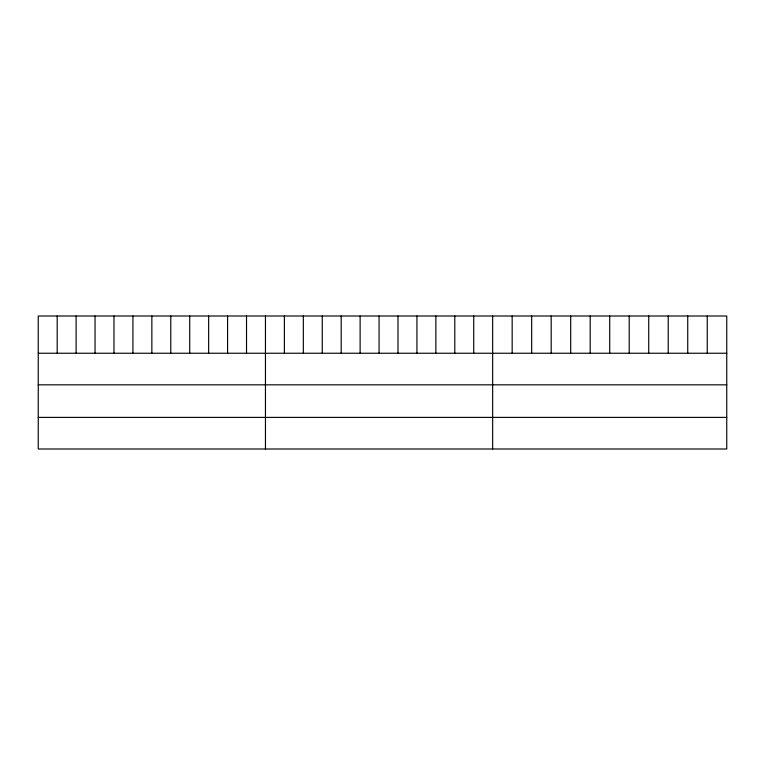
<?xml version="1.0" encoding="UTF-8"?>
<svg xmlns="http://www.w3.org/2000/svg" width="765" height="765" viewBox="0 0 765 765"><rect width="100%" height="100%" fill="white"/><g stroke="black" fill="none" stroke-linecap="round" stroke-linejoin="round"><path stroke-width="1.15" d="M726.75 353.239L726.75 448.998L38.25 448.998L38.25 316.002L726.75 316.002L726.75 353.239L38.25 353.239M38.25 384.833L726.75 384.833M38.25 417.394L726.75 417.394M707.243 316.002L707.243 353.239M687.735 316.002L687.735 353.239M668.227 316.002L668.227 353.239M648.72 316.002L648.72 353.239M629.212 316.002L629.212 353.239M609.705 316.002L609.705 353.239M590.198 316.002L590.198 353.239M570.69 316.002L570.69 353.239M551.183 316.002L551.183 353.239M531.675 316.002L531.675 353.239M512.168 316.002L512.168 353.239M492.66 316.002L492.66 448.998M473.726 316.002L473.726 353.239M454.793 316.002L454.793 353.239M435.859 316.002L435.859 353.239M416.925 316.002L416.925 353.239M397.991 316.002L397.991 353.239M379.058 316.002L379.058 353.239M360.124 316.002L360.124 353.239M341.19 316.002L341.19 353.239M322.256 316.002L322.256 353.239M303.322 316.002L303.322 353.239M284.389 316.002L284.389 353.239M265.455 316.002L265.455 448.998M246.521 316.002L246.521 353.239M227.588 316.002L227.588 353.239M208.654 316.002L208.654 353.239M189.72 316.002L189.72 353.239M170.786 316.002L170.786 353.239M151.853 316.002L151.853 353.239M132.919 316.002L132.919 353.239M113.985 316.002L113.985 353.239M95.051 316.002L95.051 353.239M76.117 316.002L76.117 353.239M57.184 316.002L57.184 353.239"/></g></svg>
